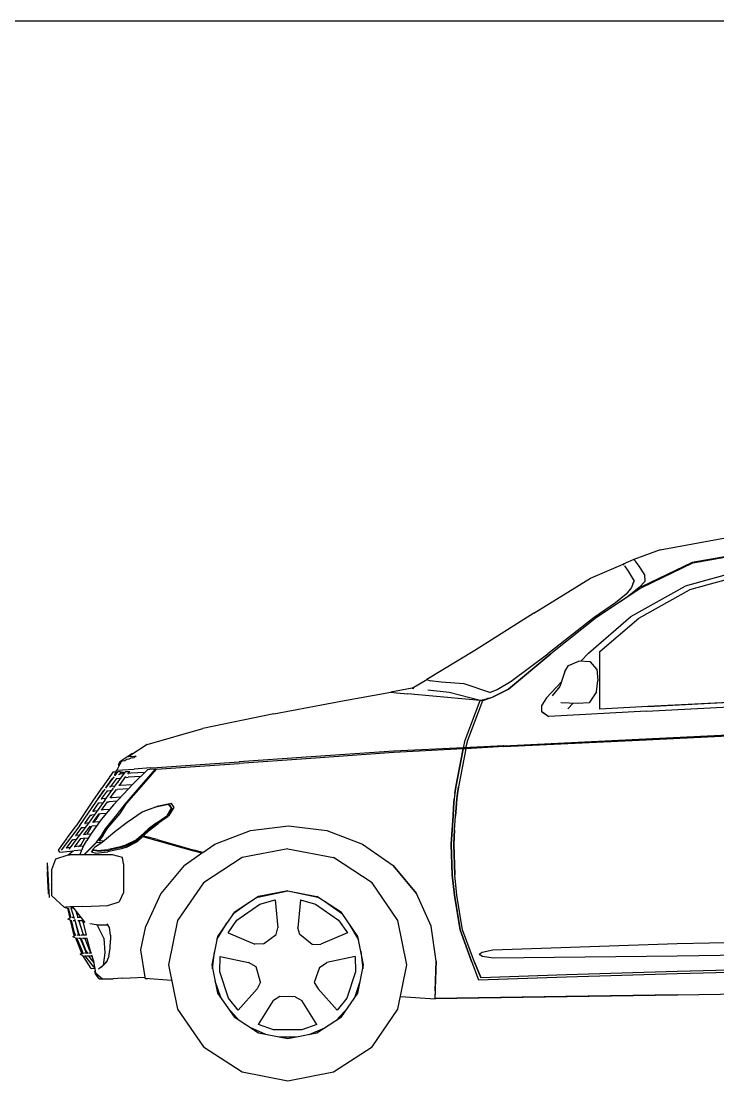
# Model space of a CAD drawing. Header units: millimetres. Extents: x 1343 to 64046, y 44602 to 77982.
# Drawn here: x 18945 to 20913, y 54953 to 57946 of the extents above; entities that cross this region are included whole.
import ezdxf

# ---------------------------------------------------------------- set-up
doc = ezdxf.new("R2010")
doc.units = ezdxf.units.MM
doc.layers.add('www.cad-blocks.net', color=7, linetype='Continuous')

# ---------------------------------------------------------------- blocks, each defined once
blk = doc.blocks.new('A$C79233432')
for p, q in [((1732.2, 1499.9), (2009.9, 1551)), ((1732.2, 1499.9), (1658.4, 1472.4)), ((2032.7, 1501.8), (1822.9, 1463.9)), ((2032.7, 1501.8), (1822.9, 1463.9)), ((1824.7, 1463.4), (2032.5, 1500.7)), ((1824.8, 1463.5), (2032.5, 1500.7)), ((1658.3, 1472.4), (1628.1, 1459.1)), ((1658.3, 1472.4), (1663.1, 1468)), ((1658.4, 1472.4), (1663.1, 1468)), ((1672.7, 1454.1), (1663.1, 1468)), ((1672.6, 1454.1), (1663.1, 1468)), ((1535.5, 1419.8), (1628.1, 1459.1)), ((1628.1, 1459.1), (1630.8, 1456.4)), ((1643.2, 1439.7), (1632.8, 1454.4)), ((1643.2, 1439.7), (1632.8, 1454.4)), ((1659.6, 1411.2), (1643.2, 1439.7)), ((1659.6, 1411.2), (1643.2, 1439.7)), ((1689.2, 1429), (1672.6, 1454.1)), ((1689.2, 1429), (1672.6, 1454.1)), ((1689.2, 1429), (1672.7, 1454.1)), ((1680.4, 1393.6), (1824.8, 1463.4)), ((1824.7, 1463.4), (1680.4, 1393.6)), ((1680.5, 1393.6), (1824.8, 1463.5)), ((1822.9, 1463.9), (1681.9, 1396.3)), ((1822.9, 1463.9), (1681.9, 1396.3)), ((2010, 1455.2), (1802.6, 1397.6)), ((2010, 1455.2), (1802.6, 1397.6)), ((2001.4, 1438), (1815.6, 1386.9)), ((1824.6, 1463.3), (1824.8, 1463.4)), ((1375.8, 1321.3), (1535.5, 1419.8)), ((1654.8, 1403.8), (1659.6, 1411.2)), ((1654.8, 1403.8), (1659.6, 1411.2)), ((1690.1, 1411.6), (1673.3, 1393.7)), ((1690.1, 1411.6), (1673.3, 1393.7)), ((1690.1, 1411.6), (1673.3, 1393.7)), ((1690.1, 1411.6), (1689.2, 1429)), ((1690.1, 1411.6), (1689.2, 1429)), ((1680.4, 1393.6), (1552.5, 1309.2)), ((1651.5, 1393.3), (1636.7, 1374.3)), ((1651.5, 1393.3), (1636.7, 1374.3)), ((1673.3, 1393.7), (1639, 1366.3)), ((1680.5, 1393.6), (1639, 1366.3)), ((1654.7, 1378.8), (1639, 1366.3)), ((1680.4, 1393.6), (1639.1, 1366.3)), ((1654.7, 1378.8), (1639.1, 1366.3)), ((1649.9, 1311.4), (1802.6, 1397.6)), ((1649.9, 1311.3), (1802.6, 1397.6)), ((1654.8, 1403.8), (1651.5, 1393.3)), ((1654.8, 1403.8), (1651.5, 1393.3)), ((1654.7, 1378.8), (1673.3, 1393.7)), ((1672.1, 1306.7), (1815.6, 1386.9)), ((1681.9, 1396.3), (1677.8, 1393.7)), ((1681.9, 1396.3), (1677.8, 1393.7)), ((1680.4, 1393.6), (1680.5, 1393.6)), ((1815.6, 1386.9), (1815.5, 1386.9)), ((1606.6, 1350.7), (1545.8, 1309.1)), ((1606.6, 1350.7), (1545.8, 1309.1)), ((1639, 1366.3), (1552.5, 1309.2)), ((1636.7, 1374.3), (1606.6, 1350.7)), ((1636.7, 1374.3), (1606.6, 1350.7)), ((1375.8, 1321.3), (1209.1, 1215.8)), ((1545.8, 1309.1), (1415.2, 1206.6)), ((1545.8, 1309.1), (1415.2, 1206.6)), ((1552.5, 1309.2), (1423.8, 1206.5)), ((1552.5, 1309.2), (1423.8, 1206.5)), ((1529.8, 1208.2), (1649.9, 1311.4)), ((1529.8, 1208.2), (1649.9, 1311.3)), ((1561.9, 1213.1), (1672.1, 1306.7)), ((1561.9, 1213.1), (1672.1, 1306.7)), ((1209.1, 1215.8), (1072.7, 1133.8)), ((1423.8, 1206.5), (1303.5, 1106.5)), ((1303.6, 1106.5), (1423.8, 1206.5)), ((1311.3, 1128.8), (1415.2, 1206.6)), ((1311.3, 1128.8), (1415.2, 1206.6)), ((1529.8, 1208.2), (1508, 1185.1)), ((1529.8, 1208.2), (1508, 1185.1)), ((1561.9, 1049.9), (1561.9, 1213.1)), ((1561.9, 1049.8), (1561.9, 1213.1)), ((1463, 1156.1), (1473.6, 1172.8)), ((1473.6, 1172.8), (1502.5, 1185.3)), ((1535.3, 1183.6), (1502.5, 1185.3)), ((1553.6, 1163.3), (1535.3, 1183.6)), ((1553.6, 1163.3), (1535.3, 1183.6)), ((1463, 1156.1), (1448.5, 1114.3)), ((1553.6, 1163.3), (1556.4, 1130.9)), ((1553.6, 1163.3), (1556.4, 1130.9)), ((1031.6, 1109.1), (971, 1098)), ((1031.6, 1109.1), (1072.7, 1133.8)), ((1031.6, 1109.1), (1036.3, 1108.2)), ((1072.7, 1133.8), (1082.1, 1129.9)), ((1113.6, 1125.8), (1082.1, 1129.9)), ((1113.6, 1125.8), (1082.1, 1129.9)), ((1178.7, 1121.6), (1113.6, 1125.8)), ((1251.3, 1097.2), (1178.7, 1121.6)), ((1272, 1105.5), (1311.3, 1128.8)), ((1272, 1105.5), (1311.3, 1128.8)), ((1452.7, 1126.3), (1411.1, 1082.1)), ((1452.7, 1126.3), (1411.1, 1082.1)), ((1448.5, 1114.3), (1427.1, 1087.4)), ((1552.7, 1098.4), (1556.4, 1130.9)), ((1552.7, 1098.4), (1556.4, 1130.9)), ((840.3, 1074.1), (971, 1098)), ((971, 1098), (987.3, 1096.4)), ((987.3, 1096.4), (1019.8, 1093.1)), ((1079.9, 1087.1), (1019.8, 1093.1)), ((1135.9, 1097.1), (1075.6, 1103.1)), ((1224.1, 1074.7), (1079.9, 1087.1)), ((1224.1, 1074.7), (1079.9, 1087.1)), ((1079.9, 1087.1), (1079.9, 1087.1)), ((1224.1, 1074.7), (1135.9, 1097.1)), ((1183.5, 1078.2), (1183.6, 1078.2)), ((1224.1, 1074.7), (1258.8, 1083.8)), ((1231, 1074.7), (1258.9, 1083.8)), ((1246.1, 1079.6), (1244.2, 1079.9)), ((1251.3, 1097.2), (1272, 1105.5)), ((1251.3, 1097.2), (1272, 1105.5)), ((1251.3, 1097.2), (1251.3, 1097.2)), ((1257.5, 1083.4), (1257.7, 1083.4)), ((1258.8, 1083.8), (1303.6, 1106.5)), ((1303.5, 1106.5), (1258.9, 1083.8)), ((1411.1, 1082.1), (1397.9, 1061)), ((1411.1, 1082.1), (1398, 1061)), ((1552.7, 1098.4), (1531.7, 1068)), ((1552.7, 1098.4), (1531.7, 1068)), ((2112.5, 1078.7), (1697.5, 1057)), ((2112.5, 1078.7), (1697.5, 1056.9)), ((640.8, 1036.3), (840.3, 1074.1)), ((1181.6, 962.5), (1224.1, 1074.7)), ((1181.6, 962.5), (1224.1, 1074.7)), ((1188.5, 962.5), (1231, 1074.7)), ((1188.5, 962.5), (1231, 1074.7)), ((1203.7, 1076.4), (1203.8, 1076.4)), ((1231, 1074.7), (1224.1, 1074.7)), ((1224.1, 1074.7), (1224.1, 1074.7)), ((1397.9, 1042.9), (1397.9, 1061)), ((1398, 1042.8), (1398, 1061)), ((1498.7, 1066.2), (1451.4, 1068.2)), ((1486.2, 1066.7), (1471.4, 1051.2)), ((1531.7, 1068), (1498.7, 1066.2)), ((1697.5, 1057), (1561.9, 1049.9)), ((1561.9, 1049.8), (1561.9, 1049.8)), ((1693.9, 1043.8), (2110.4, 1065.8)), ((1693.9, 1043.8), (2110.4, 1065.8)), ((640.8, 1036.3), (440.5, 995.2)), ((1397.9, 1042.9), (1417.8, 1029.2)), ((1398, 1042.8), (1417.8, 1029.2)), ((1693.9, 1043.8), (1417.8, 1029.2)), ((1693.9, 1043.8), (1417.8, 1029.2)), ((282.5, 950.5), (440.5, 995.2)), ((1176.5, 940.8), (1181.6, 962.5)), ((1176.5, 940.8), (1181.6, 962.5)), ((1176.5, 940.8), (1181.6, 962.5)), ((1183.5, 941.1), (1188.5, 962.5)), ((1290.3, 944), (1672.7, 962.3)), ((1290.3, 944), (1672.6, 962.3)), ((1290.6, 946.1), (1672.5, 964.7)), ((1290.6, 946.1), (1672.5, 964.7)), ((1672.5, 964.7), (2097.4, 985.7)), ((1672.6, 962.3), (1672.7, 962.3)), ((1672.7, 962.3), (2096.9, 982.7)), ((282.5, 950.5), (230.7, 916)), ((979.5, 931.6), (731.9, 914.3)), ((1176, 937.8), (979.4, 927)), ((1176.5, 940.8), (979.5, 931.6)), ((979.5, 931.6), (979.5, 931.6)), ((1176, 937.8), (1155.3, 830.3)), ((1155.4, 830.3), (1176, 937.8)), ((1183, 937.8), (1162.4, 830.3)), ((1183, 937.8), (1162.4, 830.3)), ((1175.6, 935.9), (1175.9, 937.8)), ((1175.9, 937.8), (1176.5, 940.8)), ((1290.3, 944), (1176, 937.8)), ((1176, 937.8), (1176.5, 940.8)), ((1176, 937.8), (1176.5, 940.8)), ((1183, 937.8), (1176, 937.8)), ((1290.6, 946.1), (1176.5, 940.8)), ((1176.5, 940.8), (1176.5, 940.8)), ((1290.3, 944), (1183, 937.8)), ((1256.3, 942), (1256.3, 942.2)), ((1290.6, 946.1), (1289.8, 946.1)), ((209.7, 902), (196.8, 877.1)), ((205.7, 902), (200.9, 892.7)), ((205.7, 902), (239.8, 924.7)), ((209.2, 902), (206.3, 895.8)), ((219.5, 903.8), (209.2, 902)), ((209.9, 902.2), (209.7, 902)), ((225.1, 907.3), (219.5, 903.8)), ((231.2, 908.4), (225.1, 907.3)), ((230.1, 916), (238, 921.8)), ((230.1, 916), (246.7, 917.1)), ((236.8, 911.9), (231.2, 908.4)), ((240.1, 912.7), (236.8, 911.9)), ((241.1, 924.7), (238, 921.8)), ((239.8, 924.7), (241.1, 924.7)), ((240.1, 912.7), (245.8, 913.1)), ((252.2, 917.2), (245.8, 913.1)), ((246.7, 917.1), (252.2, 917.2)), ((405.7, 891.6), (542.5, 901.2)), ((731.9, 909.8), (542.4, 896.6)), ((731.9, 914.3), (542.5, 901.2)), ((542.5, 901.2), (542.5, 901.2)), ((542.5, 901.2), (542.5, 901.2)), ((732, 909.8), (731.9, 909.8)), ((732, 909.8), (731.9, 909.8)), ((979.4, 927), (732, 909.8)), ((979.4, 927), (979.4, 927)), ((187, 873.1), (177.8, 860)), ((187, 873.1), (195.2, 873.1)), ((189.1, 828.6), (222.5, 874.1)), ((191.6, 861.2), (200.7, 873.5)), ((191.8, 865.1), (197, 872.4)), ((194.7, 873.1), (196.8, 877.1)), ((196.8, 877.1), (213.3, 878.2)), ((196.8, 877.1), (196.8, 877.1)), ((196.9, 872.4), (199.8, 872.3)), ((200.7, 873.5), (200.9, 873.5)), ((200.7, 873.5), (207.2, 873.5)), ((200.9, 892.7), (203, 893)), ((206.3, 895.8), (203, 893)), ((205.4, 865.8), (211, 873.3)), ((210.2, 872.3), (216.6, 872.2)), ((213.3, 878.2), (246.2, 880.5)), ((213.3, 878.2), (213.4, 878.2)), ((216.6, 872.2), (213.3, 866.6)), ((213.4, 878.2), (246.2, 880.5)), ((222.5, 874.1), (233.9, 874.2)), ((222.7, 874.1), (222.5, 874.1)), ((228.1, 866.4), (233.9, 874.2)), ((237.1, 868.9), (229.4, 868.2)), ((276.6, 871.2), (237.1, 868.9)), ((243.6, 838.6), (283.7, 878.2)), ((292.6, 883.8), (246.2, 880.5)), ((292.6, 883.8), (246.2, 880.5)), ((306, 880.2), (266.4, 835.3)), ((266.4, 835.3), (306, 880.1)), ((272.4, 837.8), (309.4, 880.4)), ((290, 879), (283.7, 878.2)), ((290, 879), (283.7, 878.2)), ((306, 880.2), (290, 879)), ((306, 880.1), (290, 879)), ((292.6, 883.8), (311.3, 885.1)), ((309.4, 880.4), (404.1, 887)), ((309.4, 880.4), (404.1, 887)), ((311.3, 885.1), (405.7, 891.6)), ((404.1, 887), (542.4, 896.6)), ((542.4, 896.6), (542.4, 896.6)), ((176.5, 858.1), (153.3, 825.1)), ((165.8, 826.3), (189.5, 858.4)), ((167.5, 830.5), (183.7, 853.5)), ((177.8, 860), (175.5, 859)), ((176.5, 858.1), (175.5, 859)), ((179.8, 831.2), (196.8, 854.2)), ((182.7, 853.4), (186, 853.6)), ((243.6, 838.6), (187.7, 779.9)), ((189.4, 864.9), (194.6, 865.2)), ((195.1, 854.1), (198.5, 854.3)), ((198.5, 854.3), (208.7, 855.3)), ((206.6, 855.1), (198.7, 841.7)), ((202.1, 865.6), (205.7, 865.8)), ((204.4, 834.1), (222.8, 859.2)), ((217.3, 866.9), (205.7, 865.8)), ((220.9, 856.5), (229.4, 857.4)), ((264.5, 859.2), (229.4, 857.4)), ((291.7, 863.9), (291.8, 864)), ((291.8, 864), (291.9, 864.1)), ((152.4, 823.8), (128.6, 789.8)), ((139.3, 790.4), (164.1, 824)), ((143.2, 795.8), (159.4, 818.8)), ((153.4, 825.1), (151.7, 824.4)), ((152.4, 823.8), (151.7, 824.4)), ((154.1, 796.4), (171.2, 819.5)), ((158.9, 818.8), (160.3, 818.9)), ((163.2, 793.2), (188, 827.1)), ((165.5, 830.3), (168.9, 830.5)), ((169.8, 819.5), (172.6, 819.6)), ((172.6, 819.6), (183.5, 821)), ((176.8, 831), (179.8, 831.2)), ((178.7, 799.1), (195.9, 822.5)), ((192.1, 832.6), (179.8, 831.2)), ((195.1, 822.4), (199.1, 822.9)), ((230.1, 824.5), (199.1, 822.9)), ((206.9, 834.4), (202.8, 833.9)), ((241.2, 836.2), (206.9, 834.4)), ((220.3, 781.7), (266.4, 835.3)), ((224.8, 783), (272.4, 837.8)), ((1152.3, 812.1), (1150.4, 796.8)), ((1155.3, 830.3), (1152.3, 812.1)), ((1152.3, 812.1), (1155.4, 830.3)), ((1157.5, 796.8), (1159.3, 812.1)), ((1159.3, 812.1), (1157.5, 796.8)), ((1159.3, 812.1), (1162.4, 830.3)), ((1162.4, 830.3), (1159.3, 812.1)), ((128.6, 789.8), (81.8, 720.6)), ((92.4, 721.2), (139.3, 790.4)), ((163.2, 793.2), (114, 723.9)), ((129.5, 760.7), (146, 785.1)), ((142.5, 795.7), (143.2, 795.8)), ((145.9, 784.8), (148.6, 785)), ((148.6, 785), (158.2, 786.2)), ((187.7, 779.9), (152.7, 738)), ((153.3, 796.4), (155.8, 796.5)), ((153.6, 764.1), (170.7, 788.1)), ((166.6, 797.8), (155.8, 796.5)), ((170.4, 787.7), (175.4, 788.3)), ((196.9, 789.6), (175.4, 788.3)), ((183.5, 799.8), (178.8, 799.3)), ((208, 801.3), (183.5, 799.8)), ((198.3, 752.7), (220.3, 781.7)), ((206.6, 755.6), (224.8, 783)), ((343.6, 781), (302.2, 772.4)), ((351.4, 783.7), (310.2, 775.3)), ((343.6, 781), (351, 769.9)), ((345.5, 779.2), (344.9, 779)), ((345.5, 779.2), (353, 768.1)), ((345.6, 779.2), (345.5, 779.2)), ((345.6, 779.2), (353, 768.1)), ((359.1, 772), (351.4, 783.7)), ((1150.4, 796.8), (1148.6, 771.6)), ((1148.6, 771.6), (1150.4, 796.8)), ((1150.7, 799.1), (1150.7, 799.2)), ((1155.7, 771.6), (1157.5, 796.8)), ((1157.5, 796.8), (1155.7, 771.6)), ((106.7, 727.2), (123.3, 751.6)), ((122.3, 750.1), (126.9, 750.4)), ((133.4, 751.3), (126.9, 750.4)), ((129.1, 729.7), (146.2, 753.7)), ((130.1, 761.7), (134.2, 761.9)), ((141.7, 762.9), (134.2, 761.9)), ((146.8, 753.1), (138, 738.3)), ((151.2, 753.8), (145.7, 753)), ((166.6, 754.7), (151.2, 753.8)), ((159.3, 765.3), (153.9, 764.6)), ((176.3, 766.3), (159.3, 765.3)), ((165.3, 711.9), (198.3, 752.7)), ((171.7, 714.5), (206.6, 755.6)), ((226.3, 730.2), (269.1, 759.7)), ((269.1, 759.7), (302.2, 772.4)), ((278.5, 763.5), (277.6, 762.9)), ((278.5, 763.5), (299.6, 771.4)), ((278.5, 763.5), (278.5, 763.5)), ((302.4, 772.4), (310.2, 775.3)), ((308.6, 727.8), (338.8, 748.9)), ((345.3, 749.6), (313.5, 727)), ((351, 769.9), (338.8, 748.9)), ((353, 768.1), (340.8, 747.1)), ((345.3, 749.6), (359.1, 772)), ((1147.3, 747.2), (1148.6, 771.6)), ((1148.6, 771.6), (1147.4, 747.2)), ((1154.4, 747.2), (1155.7, 771.6)), ((1155.7, 771.6), (1154.4, 747.2)), ((92.4, 721.2), (40.2, 652)), ((58, 686.9), (81.8, 720.6)), ((114, 723.9), (61.2, 654.7)), ((95.7, 726.5), (96, 726.6)), ((121.2, 719), (102.7, 694.8)), ((106.5, 727.2), (108.4, 727.3)), ((117.2, 728.4), (108.4, 727.3)), ((113.5, 696.4), (126.9, 719.2)), ((120.7, 718.4), (126.8, 719.2)), ((152.7, 738), (124.6, 699.1)), ((139.7, 720), (126.8, 719.2)), ((135.1, 730.7), (129.3, 730)), ((133.5, 730.5), (138, 738.3)), ((148, 731.6), (135.1, 730.7)), ((191.9, 704.5), (226.3, 730.2)), ((308.6, 727.8), (282.5, 705.7)), ((308.6, 727.8), (285.3, 710.5)), ((310.6, 726), (287.3, 708.7)), ((310.6, 726), (287.3, 708.7)), ((313.5, 727), (289.1, 707.8)), ((289.2, 707.8), (313.5, 727)), ((310.6, 726), (340.8, 747.1)), ((310.6, 726), (340.8, 747.1)), ((574.6, 707.1), (682.5, 720.1)), ((682.5, 720.1), (682.6, 720.1)), ((682.5, 720.1), (790.6, 707.1)), ((682.6, 720.1), (790.6, 707.1)), ((1144.4, 709), (1147.3, 747)), ((1147.4, 747.2), (1144.5, 709)), ((1144.5, 709), (1147.3, 747.2)), ((1147.3, 747), (1147.3, 747.2)), ((1151.5, 709), (1154.4, 747.2)), ((1151.5, 709), (1154.4, 747.2)), ((69.7, 691.9), (70.4, 692)), ((80.5, 692.6), (82.2, 692.7)), ((81.1, 692.6), (98.9, 716.2)), ((91, 693.8), (82.2, 692.7)), ((98.4, 715.6), (101.2, 715.7)), ((101.2, 715.7), (108.5, 716.7)), ((110, 696.2), (103.1, 695.3)), ((123.3, 697), (110, 696.2)), ((124.6, 699.1), (112, 678.9)), ((139.6, 674), (153.5, 692.7)), ((139.6, 674), (153.5, 692.7)), ((159.5, 695.6), (147.5, 678.2)), ((147.5, 678.2), (159.5, 695.6)), ((153.5, 692.7), (165.3, 711.9)), ((155.3, 674.2), (191.9, 704.5)), ((159.5, 695.6), (171.7, 714.5)), ((285.3, 710.5), (252.9, 680.5)), ((273.8, 698.3), (252.9, 680.5)), ((287.3, 708.7), (254.9, 678.7)), ((287.3, 708.7), (254.9, 678.7)), ((255.4, 675.8), (270.7, 690.3)), ((255.4, 675.8), (270.7, 690.3)), ((270.7, 690.3), (270.7, 690.3)), ((270.7, 690.3), (280.3, 687.6)), ((289.1, 707.8), (272.6, 692.1)), ((289.2, 707.8), (272.6, 692.1)), ((272.6, 692.1), (282, 689.5)), ((273.6, 693.1), (273.7, 693.1)), ((282, 689.5), (282, 689.5)), ((310.7, 681.4), (282, 689.5)), ((282, 689.5), (282, 689.5)), ((473.9, 668.9), (574.6, 707.1)), ((574.6, 707.1), (574.6, 707.1)), ((790.6, 707.1), (891.2, 668.9)), ((1144.5, 709), (1142, 668.4)), ((1142, 668.4), (1144.5, 709)), ((1142, 668.4), (1144.4, 709)), ((1151.5, 709), (1149, 668.4)), ((1149.1, 668.4), (1151.5, 709)), ((32.8, 651.4), (56.8, 685.2)), ((54.5, 657.4), (72.8, 681.6)), ((58, 686.9), (55.8, 686)), ((56.8, 685.2), (55.8, 686)), ((64.5, 659), (57.3, 658)), ((72.3, 681), (75, 681.1)), ((82, 682.1), (75, 681.1)), ((94.9, 684.7), (76.2, 660.3)), ((83.7, 661.7), (76.5, 660.7)), ((102.7, 662.6), (83.7, 661.7)), ((89.1, 661.9), (96.9, 668.1)), ((92.3, 638.3), (102.6, 662.5)), ((101.6, 684.7), (94.1, 683.7)), ((96.9, 668.1), (106.8, 685)), ((116.1, 685.5), (101.6, 684.7)), ((102.6, 662.5), (112, 678.9)), ((104.3, 638.3), (139.6, 674)), ((139.6, 674), (104.3, 638.3)), ((141, 673.8), (105.3, 638.3)), ((141, 673.8), (105.3, 638.3)), ((128.8, 652.7), (136.8, 662)), ((136.8, 662), (155.3, 674.2)), ((141, 673.8), (153.1, 672.8)), ((147.5, 678.2), (147.5, 678.2)), ((158.5, 676.9), (147.5, 678.2)), ((207.8, 661.2), (173.9, 653.3)), ((209.8, 659.4), (175.9, 651.4)), ((209.7, 659.4), (175.9, 651.4)), ((222.5, 659.2), (205.6, 654.5)), ((222, 665.3), (207.8, 661.2)), ((223.9, 663.5), (209.7, 659.4)), ((224, 663.5), (209.8, 659.4)), ((252.9, 680.5), (222, 665.3)), ((222.5, 659.2), (255.4, 675.8)), ((255.4, 675.8), (222.5, 659.2)), ((222.5, 659.2), (222.5, 659.2)), ((254.9, 678.7), (223.9, 663.5)), ((254.9, 678.7), (224, 663.5)), ((280.3, 687.6), (310.3, 679)), ((280.3, 687.5), (310.4, 679)), ((310.3, 679), (383.3, 658.1)), ((310.4, 679), (383.3, 658.1)), ((310.7, 681.4), (310.7, 681.4)), ((310.7, 681.4), (389.4, 659.3)), ((310.7, 681.4), (310.7, 681.4)), ((389.3, 659.3), (389.4, 659.3)), ((389.4, 659.3), (415.4, 652)), ((439.9, 645), (473.9, 668.9)), ((473.9, 668.9), (473.9, 668.9)), ((891.2, 668.9), (977.7, 608.2)), ((1142, 668.4), (1144.8, 582)), ((1142, 668.4), (1144.8, 582)), ((1144.8, 582), (1142, 668.4)), ((1149, 668.4), (1151.8, 582)), ((1151.8, 582), (1149.1, 668.4)), ((24.4, 626.8), (59.4, 638.3)), ((36.5, 645.8), (32.8, 651.4)), ((36.5, 645.8), (46, 646.5)), ((46, 646.5), (75.3, 650.1)), ((54.8, 657.9), (57.3, 658)), ((59.4, 638.3), (63.9, 638.3)), ((59.5, 638.3), (74.2, 650)), ((61.2, 654.7), (61.2, 654.7)), ((85, 638.3), (63.9, 638.3)), ((97.9, 651.4), (75.3, 650.1)), ((104.3, 638.3), (85, 638.3)), ((130.7, 638.3), (104.3, 638.3)), ((104.3, 638.3), (104.3, 638.3)), ((130.2, 652.4), (125.3, 647.1)), ((125.3, 647.1), (130.2, 652.4)), ((125.3, 647.1), (137.8, 643.2)), ((140.6, 650.3), (128.8, 652.7)), ((185.2, 638.3), (130.7, 638.3)), ((130.8, 650.9), (131.9, 652.1)), ((142.6, 648.5), (130.8, 650.9)), ((130.9, 650.9), (131.9, 652.1)), ((142.6, 648.5), (130.9, 650.9)), ((137.8, 643.2), (171.2, 646.4)), ((140.6, 650.3), (173.9, 653.3)), ((142.6, 648.5), (175.9, 651.4)), ((205.6, 654.5), (171.2, 646.4)), ((171.2, 646.4), (171.3, 646.4)), ((175.9, 651.4), (175.9, 651.4)), ((212.8, 630.4), (185.2, 638.3)), ((215.6, 613.1), (212.8, 630.4)), ((215.6, 613.1), (212.8, 630.4)), ((383.3, 658.1), (413.7, 649.4)), ((383.3, 658.1), (413.7, 649.4)), ((387.5, 608.2), (436.7, 642.8)), ((436.7, 642.8), (413.7, 649.4)), ((436.7, 642.8), (413.7, 649.4)), ((439.9, 645), (415.4, 652)), ((439.9, 645), (415.4, 652)), ((439.9, 645), (436.7, 642.8)), ((436.7, 642.8), (439.9, 645)), ((550.9, 630.7), (441.6, 559.6)), ((679.9, 655.6), (550.9, 630.7)), ((679.9, 655.6), (808.9, 630.7)), ((918.3, 559.6), (808.9, 630.7)), ((0.2, 606.1), (4.3, 528)), ((0.7, 615.9), (5.8, 518.3)), ((13.2, 597.3), (24.4, 626.8)), ((215.6, 613.1), (215.6, 532)), ((215.6, 613.1), (215.6, 532)), ((387.5, 608.2), (321.2, 529.2)), ((387.5, 608.2), (321.2, 529.2)), ((1043.9, 529.2), (977.7, 608.2)), ((977.7, 608.2), (1044, 529.2)), ((0, 591.4), (0, 591.3)), ((0, 591.3), (0, 591)), ((0, 591), (0, 590.6)), ((0, 590.6), (0.1, 590.1)), ((0.1, 590.1), (0.1, 589.3)), ((0.1, 589.3), (0.2, 588.5)), ((0.2, 588.5), (0.2, 587.4)), ((0.2, 587.4), (0.3, 586.2)), ((0.3, 586.2), (0.3, 584.9)), ((0.3, 584.9), (0.4, 583.4)), ((0.4, 583.4), (0.5, 581.8)), ((0.5, 581.8), (0.6, 580)), ((0.6, 580), (0.7, 578.1)), ((0.7, 578.1), (0.8, 576.1)), ((0.8, 576.1), (0.9, 573.9)), ((0.9, 573.9), (1, 571.7)), ((1, 571.7), (1.2, 569.4)), ((1.2, 569.4), (1.3, 566.9)), ((13.1, 522.8), (13.2, 597.3)), ((1144.8, 582), (1151.1, 524.5)), ((1151.1, 524.5), (1144.8, 582)), ((1151.1, 524.5), (1144.8, 582)), ((1158.1, 524.5), (1151.8, 582)), ((1158.1, 524.5), (1151.8, 582)), ((1.3, 566.9), (1.4, 564.7)), ((1.4, 564.7), (1.5, 562.5)), ((1.5, 562.5), (1.6, 560.3)), ((1.6, 560.3), (1.7, 558.2)), ((1.7, 558.2), (1.8, 556.1)), ((1.8, 556.1), (2, 554.1)), ((2, 554.1), (2.1, 552.2)), ((2.1, 552.2), (2.1, 550.4)), ((2.1, 550.4), (2.2, 548.8)), ((2.2, 548.8), (2.3, 547.4)), ((2.3, 547.4), (2.4, 546.1)), ((2.4, 546.1), (2.4, 545)), ((2.4, 545), (2.5, 544)), ((2.5, 544), (2.5, 543.2)), ((2.5, 543.2), (2.6, 542.6)), ((2.6, 542.6), (2.6, 542.2)), ((2.6, 542.2), (2.6, 541.9)), ((2.6, 541.9), (2.6, 541.8)), ((2.6, 541.8), (2.6, 541.7)), ((2.6, 541.7), (2.6, 541.1)), ((2.6, 541.1), (2.7, 539.6)), ((2.7, 539.6), (2.8, 538.3)), ((441.6, 559.6), (368.5, 453.2)), ((991.4, 453.2), (918.3, 559.6)), ((2.8, 538.3), (2.8, 537.4)), ((2.8, 537.4), (2.9, 536.8)), ((2.9, 536.8), (2.9, 536)), ((2.9, 536), (2.9, 535.4)), ((2.9, 535.4), (3, 534.9)), ((3, 534.9), (3, 534.8)), ((3, 534.8), (3.3, 529.3)), ((3.3, 529.3), (3.3, 528.9)), ((3.3, 528.9), (3.3, 528.6)), ((3.3, 528.6), (3.3, 528.6)), ((13.1, 522.8), (47.9, 490.3)), ((215.6, 532), (203.9, 506)), ((215.6, 532), (204, 506)), ((321.2, 529.2), (279.5, 437.1)), ((321.2, 529.2), (279.5, 437.1)), ((597.9, 520.5), (528.3, 475.3)), ((595.4, 518.9), (679.9, 536.4)), ((679.9, 536.4), (597.9, 520.5)), ((601.4, 499.3), (644.2, 511.6)), ((644.2, 511.6), (651.6, 432.1)), ((679.9, 536.4), (762, 520.5)), ((679.9, 536.4), (765, 518.8)), ((715.7, 511.6), (708.3, 432.1)), ((715.7, 511.6), (758.5, 499.3)), ((831.6, 475.3), (762, 520.5)), ((1085.6, 437.1), (1043.9, 529.2)), ((1085.7, 437.1), (1044, 529.2)), ((1151.1, 524.5), (1167.2, 426.2)), ((1167.2, 426.2), (1151.1, 524.5)), ((1174.2, 426.2), (1158.1, 524.5)), ((1174.2, 426.2), (1158.1, 524.5)), ((47.9, 490.3), (53, 490.6)), ((47.9, 490.3), (52.1, 490.5)), ((47.9, 490.3), (57.7, 487.5)), ((66.4, 491.2), (53, 490.6)), ((57.7, 487.5), (64.4, 459.1)), ((67.8, 459.2), (60.7, 487.8)), ((66.5, 491.2), (66.4, 491.2)), ((66.6, 491.2), (66.4, 491.2)), ((66.4, 491.2), (76, 487.1)), ((68.8, 491.3), (66.5, 491.2)), ((77.7, 457.3), (68.5, 488.1)), ((72.5, 491.5), (68.8, 491.3)), ((68.8, 491.3), (75, 488.3)), ((101.4, 492.8), (72.5, 491.5)), ((72.5, 491.5), (72.5, 491.5)), ((107.4, 447.5), (72.5, 491.5)), ((81.2, 480.6), (87.1, 461)), ((101.4, 492.8), (171.9, 495.6)), ((101.4, 492.8), (101.4, 492.8)), ((171.9, 495.6), (203.9, 506)), ((171.9, 495.6), (172, 495.6)), ((203.9, 506), (204, 506)), ((571.5, 503.4), (525, 470.5)), ((536.5, 453.4), (601.4, 499.3)), ((758.5, 499.3), (823.4, 453.4)), ((834.9, 470.5), (784.3, 506.3)), ((64.8, 459.4), (59.1, 456.4)), ((66.2, 453.5), (59.1, 456.4)), ((65.7, 453.7), (74.2, 417.8)), ((78, 417.8), (69.2, 453.7)), ((76.6, 461), (71.3, 461)), ((79.4, 451.9), (73.6, 451.9)), ((90.2, 415.9), (78.3, 455.4)), ((96.8, 461), (85.5, 461)), ((100.7, 451.9), (87.3, 451.9)), ((89.9, 451.9), (100.9, 415.8)), ((96.3, 461.5), (96.5, 461)), ((99.8, 451.9), (102.6, 443.9)), ((100.2, 454.1), (110.5, 411)), ((368.5, 453.2), (342.9, 327.8)), ((528.3, 475.3), (481.8, 407.6)), ((511.3, 417.7), (536.5, 453.4)), ((823.4, 453.4), (848.6, 417.7)), ((878.1, 407.6), (831.6, 475.3)), ((1017, 327.8), (991.4, 453.2)), ((88.2, 417.8), (81.5, 444.7)), ((139.9, 440.9), (120.4, 443.4)), ((139.9, 440.9), (171.6, 440.9)), ((160, 402.9), (141.9, 440.9)), ((170, 443.4), (169.9, 443.4)), ((176.7, 433.3), (169.9, 443.4)), ((178.8, 411.7), (176.7, 433.3)), ((265.3, 370.1), (279.5, 437.1)), ((265.3, 370), (279.5, 437.1)), ((480, 399.2), (507.5, 445.4)), ((647.6, 413.2), (651.6, 432.1)), ((714.4, 413.2), (708.3, 432.1)), ((853.9, 442.9), (880.2, 398.6)), ((1099.9, 338.2), (1085.6, 437.1)), ((1099.9, 338.2), (1085.7, 437.1)), ((1167.2, 426.2), (1200.4, 335)), ((1200.4, 335), (1167.2, 426.2)), ((1200.4, 335), (1167.2, 426.2)), ((1207.4, 335), (1174.2, 426.2)), ((1207.5, 335), (1174.2, 426.2)), ((77.7, 409.1), (72.8, 406.4)), ((79.9, 403.7), (72.8, 406.4)), ((74.2, 417.8), (77.7, 409.1)), ((81.6, 409.2), (78, 417.8)), ((79.9, 403.7), (98, 359)), ((102.5, 359), (83.9, 403.6)), ((92.1, 411), (84.8, 411)), ((91, 411), (88.2, 417.8)), ((95.7, 401.9), (88.6, 401.9)), ((90.2, 415.9), (92.8, 409.2)), ((111.9, 361), (94.8, 401.9)), ((95.1, 403.6), (109.6, 367.1)), ((110.9, 411), (96.1, 411)), ((113.4, 401.9), (99.7, 401.9)), ((100.9, 415.8), (102.8, 411)), ((106.4, 401.9), (119.9, 367.9)), ((112.8, 401.9), (121.6, 366.9)), ((160, 402.9), (163.7, 361.9)), ((177.9, 374.1), (178.8, 397.2)), ((178.8, 411.7), (178.8, 397.2)), ((481.8, 407.6), (465.4, 327.8)), ((511.3, 417.7), (586.7, 386.2)), ((611.2, 387.4), (647.6, 413.2)), ((749.4, 385.3), (714.4, 413.2)), ((848.6, 417.7), (773.2, 386.2)), ((894.4, 327.8), (878.1, 407.6)), ((1780.7, 388.2), (2268.3, 396.8)), ((98.4, 359.3), (93.7, 356.4)), ((101.3, 361), (101.7, 361)), ((113.8, 361), (105.6, 361)), ((109.6, 367.1), (114.9, 359.2)), ((124.5, 361), (117.8, 361)), ((119.9, 367.9), (123.3, 362.9)), ((121.6, 366.9), (124, 361)), ((125.2, 359), (123.4, 364.4)), ((123.4, 364.3), (123.4, 364.4)), ((163.7, 361.9), (158.8, 326.6)), ((174.8, 352.5), (177.9, 374.1)), ((276.8, 293.1), (265.3, 370)), ((467.7, 316.5), (472.9, 364.4)), ((611.2, 387.4), (586.7, 386.2)), ((749.4, 385.3), (773.2, 386.2)), ((886.7, 366.5), (892.1, 316.5)), ((1221, 357.5), (1229.7, 363.3)), ((1229.7, 363.3), (1259.6, 369.6)), ((1259.6, 369.6), (1780.7, 388.2)), ((1780.8, 353), (2269.2, 361.4)), ((100.8, 353.8), (93.7, 356.4)), ((124.7, 317.6), (100.8, 353.8)), ((105.7, 353.8), (130, 323.3)), ((106.1, 351.9), (107.2, 351.9)), ((127.6, 351.9), (111, 351.9)), ((117.4, 351.9), (132.2, 333.6)), ((125.6, 351.9), (127.8, 351.2)), ((130.6, 343), (126.5, 355.2)), ((130.6, 343), (137.3, 304.6)), ((168.8, 336.1), (152.5, 320.3)), ((169.8, 338.8), (157.7, 325.4)), ((168.7, 336), (168.8, 336.1)), ((168.8, 336.1), (173.9, 348.2)), ((170.1, 339.3), (169.8, 338.8)), ((174.8, 352.5), (173.9, 348.2)), ((487.9, 308.2), (489.2, 351.5)), ((489.2, 351.5), (569.2, 333.8)), ((590.5, 322.2), (569.2, 333.8)), ((770.1, 320.2), (790.7, 333.8)), ((870.7, 351.5), (790.7, 333.8)), ((870.7, 351.5), (871.9, 308.2)), ((1099.9, 338.2), (1096.1, 232.6)), ((1097, 254.4), (1099.9, 338.2)), ((1097, 254.4), (1099.9, 338.2)), ((1200.4, 335), (1219.1, 285.3)), ((1200.4, 335), (1200.5, 334.8)), ((1226.1, 291.9), (1207.4, 335)), ((1207.5, 335), (1226.1, 291.9)), ((1221, 357.5), (1230, 352)), ((1230, 352), (1260.1, 347)), ((1260.1, 347), (1780.8, 353)), ((124.7, 317.6), (135, 317.8)), ((133.9, 323.8), (130, 323.3)), ((130, 323.3), (134.1, 322.6)), ((131.5, 323), (134.9, 317.9)), ((135.1, 308.9), (136.3, 310.3)), ((137.1, 302), (135.1, 308.9)), ((147.3, 288.3), (137.1, 302)), ((137.3, 304.6), (156.2, 288.3)), ((154.9, 322.6), (145.5, 315.5)), ((342.9, 327.8), (368.5, 202.4)), ((465.4, 327.8), (481.8, 248)), ((512.7, 233.9), (487.9, 308.2)), ((603.3, 278.7), (590.5, 322.2)), ((770.1, 320.2), (754.9, 277.4)), ((871.9, 308.2), (847.1, 233.9)), ((878.1, 248), (894.4, 327.8)), ((991.4, 202.4), (1017, 327.8)), ((1226.1, 291.9), (1468, 300)), ((1468, 300), (1780.8, 309.3)), ((1468, 293.5), (1780.8, 302.8)), ((1468, 300), (1468, 300)), ((1780.8, 309.3), (2107, 319.2)), ((1780.8, 302.8), (2107.1, 312.6)), ((1780.8, 302.8), (1780.8, 302.8)), ((147.3, 288.3), (156.2, 288.3)), ((156.2, 288.3), (167.7, 288.4)), ((156.2, 288.3), (156.2, 288.3)), ((167.7, 288.4), (187.1, 288.5)), ((167.7, 288.4), (167.7, 288.4)), ((167.7, 288.4), (167.7, 288.4)), ((212.7, 289.9), (187.1, 288.5)), ((187.1, 288.5), (187.1, 288.5)), ((212.7, 289.9), (276.8, 293.1)), ((212.7, 289.9), (212.7, 289.9)), ((277.5, 288.8), (276.8, 293.1)), ((351.9, 283.5), (277.5, 288.8)), ((277.5, 288.8), (283.6, 287.8)), ((474.5, 282.2), (490, 236)), ((603.3, 278.7), (594, 259.6)), ((754.9, 277.4), (765.9, 259.6)), ((869.6, 235.3), (884.8, 280.7)), ((1219.1, 285.3), (1468, 293.5)), ((481.8, 248), (528.3, 180.3)), ((539.9, 199.6), (594, 259.6)), ((819.9, 199.6), (765.9, 259.6)), ((831.6, 180.3), (878.1, 248)), ((1097, 254.4), (1096.1, 232.6)), ((1097, 254.4), (1096.1, 232.6)), ((1096.1, 232.6), (1780.9, 243.2)), ((1780.9, 243.2), (1466, 238.1)), ((1780.9, 243.2), (2106.9, 248)), ((539.9, 199.6), (512.7, 233.9)), ((597.8, 158.7), (639.8, 227.2)), ((657.4, 238.5), (639.8, 227.2)), ((700.8, 237.2), (657.4, 238.5)), ((700.8, 237.2), (720.1, 227.2)), ((762.1, 158.7), (720.1, 227.2)), ((847.1, 233.9), (819.9, 199.6)), ((1096.2, 230.7), (998.6, 237.6)), ((1466, 238.1), (1096.1, 232.6)), ((1096.2, 230.7), (1096.1, 232.6)), ((1096.2, 230.7), (1096.3, 232.6)), ((368.5, 202.4), (441.6, 96)), ((543.1, 170.7), (511.3, 205)), ((528.3, 180.3), (597.9, 135.1)), ((762, 135.1), (831.6, 180.3)), ((816.8, 170.7), (849.5, 206)), ((918.3, 96), (991.4, 202.4)), ((618.3, 131.1), (574.1, 150.3)), ((639.8, 144.2), (597.8, 158.7)), ((762.1, 158.7), (720.1, 144.2)), ((740.7, 130.8), (784.7, 149.8)), ((597.9, 135.1), (679.9, 119.2)), ((720.1, 144.2), (639.8, 144.2)), ((656.4, 123.8), (704.5, 123.8)), ((679.9, 119.2), (762, 135.1)), ((441.6, 96), (550.9, 24.9)), ((808.9, 24.9), (918.3, 96)), ((550.9, 24.9), (679.9, 0)), ((679.9, 0), (808.9, 24.9))]:
    blk.add_line(p, q)
blk = doc.blocks.new('FORMAT')
at = {"layer": 'www.cad-blocks.net', "color": 155, "true_color": 0x546d8e}
blk.add_line((64045.9, 57946.4), (3580.5, 57946.4), dxfattribs=at)

msp = doc.modelspace()

# ---------------------------------------------------------------- block references
msp.add_blockref('A$C79233432', (19018.2, 54953))
at = {"layer": 'www.cad-blocks.net'}
msp.add_blockref('FORMAT', (0, 0), dxfattribs=at)

doc.saveas('drawing.dxf')
